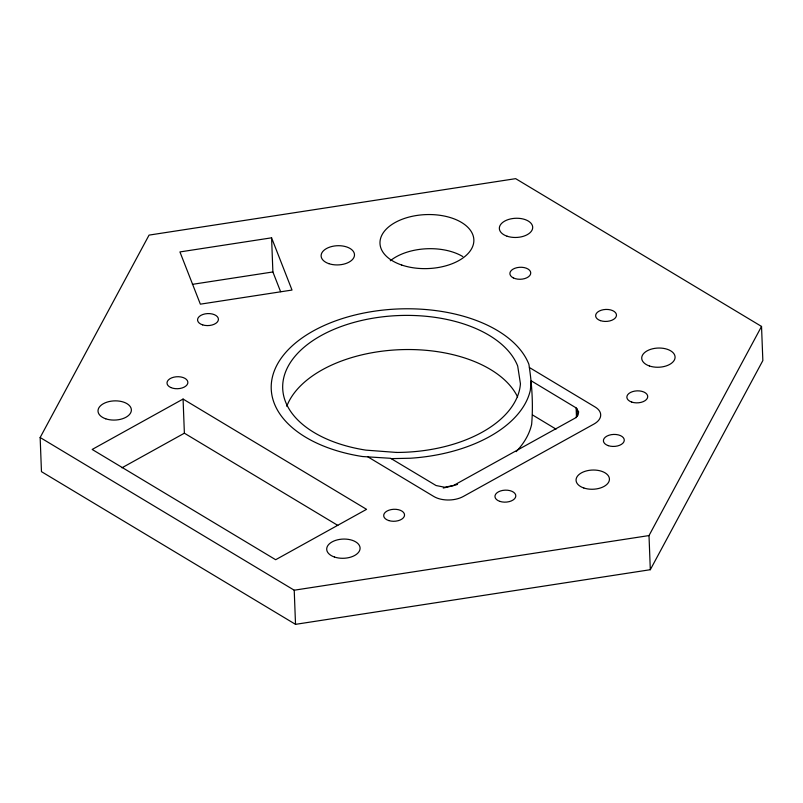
<?xml version="1.0" encoding="UTF-8"?>
<svg xmlns="http://www.w3.org/2000/svg" width="803" height="803" viewBox="0 0 803 803"><rect width="100%" height="100%" fill="white"/><g stroke="black" fill="none" stroke-linecap="round" stroke-linejoin="round"><path stroke-width="1.2" d="M391.161 458.633L410.373 458.232A129.865 74.679 -2.2 0 0 530.341 390.198L531.195 380.803L576.122 407.894L578.662 411.839L578.06 415.061L575.38 417.951L453.504 485.504L444.651 487.23L436.059 485.534L390.619 458.302L362.534 456.536A130.477 75.03 -2.2 0 1 313.391 330.896A130.477 75.03 -2.2 0 1 528.896 364.311C531.927 384.105 533.333 404.371 531.646 424.335A129.865 74.679 -2.2 0 1 516.168 451.647M40.15 437.515L149.057 235.108L515.667 178.657L761.535 326.43L762.85 360.567L650.31 569.708L295.524 624.343L41.465 471.652L40.15 437.515L294.219 590.205L649.005 535.571L761.535 326.43M183.074 399.061L92.174 449.449L275.66 559.721L366.559 509.333L183.074 399.061L184.379 433.198L337.832 525.413M121.956 467.798L184.379 433.198M271.585 237.818L179.932 251.931L200.359 304.166L292.011 290.054L271.585 237.818L272.89 271.956L280.608 291.69M192.389 284.352L272.89 271.956M529.388 367.503L595.204 407.051A20.878 12.005 -2.2 0 1 593.949 424.054L463.321 496.465A20.878 12.005 -2.2 0 1 433.841 496.505L368.025 456.947M532.499 414.94L556.037 429.133M649.005 535.571L650.31 569.708M577.096 408.787L577.377 416.105M576.122 407.894L576.494 417.64M294.219 590.205L295.524 624.343M390.318 260.754A46.975 27.011 -2.2 0 1 462.799 256.558M286.771 406.278A118.995 68.426 -2.2 0 1 399.894 349.696A118.995 68.426 -2.2 0 1 517.604 396.973M457.509 484.43A129.865 74.679 -2.2 0 1 443.236 488.033M396.552 452.44L365.967 450.142A118.995 68.426 -2.2 0 1 321.15 335.564A118.995 68.426 -2.2 0 1 517.694 366.038L520.434 383.774A118.995 68.426 -2.2 0 1 396.552 452.44M105.735 418.805A16.702 9.606 -2.2 0 0 131.361 410.453A16.702 9.606 -2.2 0 0 106.96 402.152A16.702 9.606 -2.2 0 0 105.735 418.805M202.657 324.884A10.439 6.002 -2.2 0 0 218.426 319.393A10.439 6.002 -2.2 0 0 202.898 314.475A10.439 6.002 -2.2 0 0 202.657 324.884M170.808 387.528A10.439 6.002 -2.2 0 0 187.731 383.443A10.439 6.002 -2.2 0 0 173.779 377.189A10.439 6.002 -2.2 0 0 170.808 387.528M499.857 501.383A10.439 6.002 -2.2 0 0 515.807 496.093A10.439 6.002 -2.2 0 0 500.48 490.974A10.439 6.002 -2.2 0 0 499.857 501.383M388.793 520.575A10.439 6.002 -2.2 0 0 404.551 515.084A10.439 6.002 -2.2 0 0 389.023 510.166A10.439 6.002 -2.2 0 0 388.793 520.575M600.453 320.638A10.439 6.002 -2.2 0 0 616.473 315.418A10.439 6.002 -2.2 0 0 601.226 310.229A10.439 6.002 -2.2 0 0 600.453 320.638M513.338 277.908A10.439 6.002 -2.2 0 0 530.522 274.245A10.439 6.002 -2.2 0 0 517.082 267.64A10.439 6.002 -2.2 0 0 513.338 277.908M334.439 557.021A16.702 9.606 -2.2 0 0 360.075 548.66A16.702 9.606 -2.2 0 0 335.664 540.359A16.702 9.606 -2.2 0 0 334.439 557.021M401.731 265.04A46.975 27.011 -2.2 0 0 473.82 241.532A46.975 27.011 -2.2 0 0 405.184 218.195A46.975 27.011 -2.2 0 0 401.731 265.04M507.064 236.202A16.702 9.606 -2.2 0 0 532.69 227.851A16.702 9.606 -2.2 0 0 508.289 219.55A16.702 9.606 -2.2 0 0 507.064 236.202M328.849 263.655A16.702 9.606 -2.2 0 0 354.484 255.294A16.702 9.606 -2.2 0 0 330.083 246.993A16.702 9.606 -2.2 0 0 328.849 263.655M631.7 402.072A10.439 6.002 -2.2 0 0 647.72 396.843A10.439 6.002 -2.2 0 0 632.463 391.653A10.439 6.002 -2.2 0 0 631.7 402.072M608.252 445.645A10.439 6.002 -2.2 0 0 624.272 440.415A10.439 6.002 -2.2 0 0 609.015 435.226A10.439 6.002 -2.2 0 0 608.252 445.645M649.436 365.977A16.702 9.606 -2.2 0 0 675.072 357.626A16.702 9.606 -2.2 0 0 650.671 349.325A16.702 9.606 -2.2 0 0 649.436 365.977M583.791 487.983A16.702 9.606 -2.2 0 0 609.427 479.622A16.702 9.606 -2.2 0 0 585.026 471.321A16.702 9.606 -2.2 0 0 583.791 487.983"/></g></svg>
